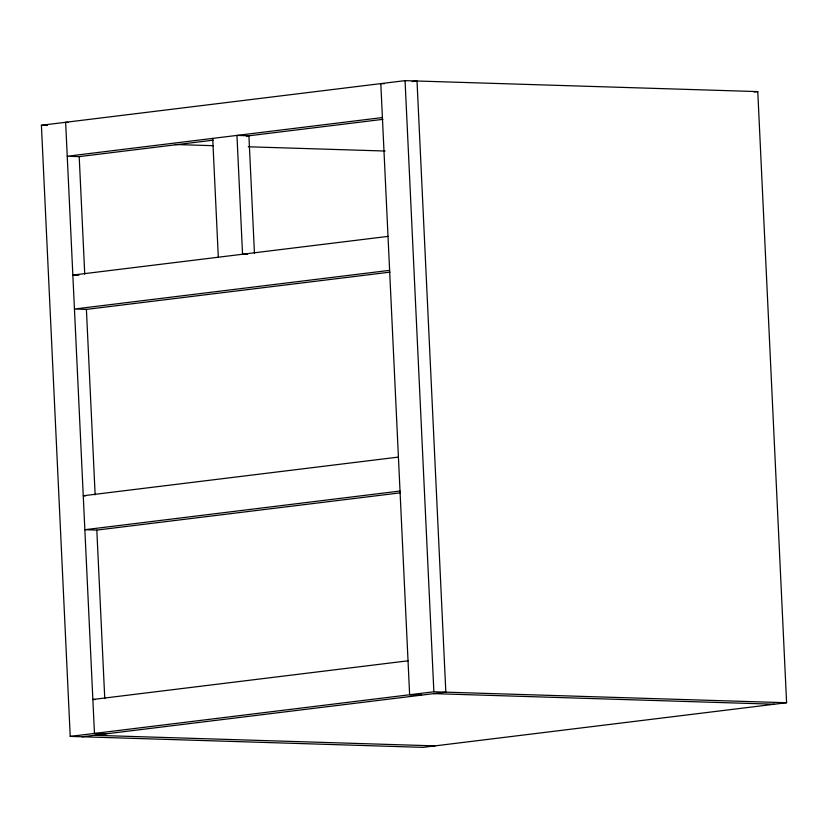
<?xml version="1.0" encoding="UTF-8"?>
<svg xmlns="http://www.w3.org/2000/svg" width="828" height="828" viewBox="0 0 828 828"><rect width="100%" height="100%" fill="white"/><g stroke="black" fill="none" stroke-linecap="round" stroke-linejoin="round"><path stroke-width="1.24" d="M41.4 125.266L405.058 80.637L757.775 91.597L786.6 702.734L422.942 747.363L70.225 736.402L41.4 125.266L47.382 125.452M412.158 81.599L417.012 81.009L445.837 692.146L82.179 736.775M382.412 117.566L67.244 156.244L79.198 156.616L213.179 140.17M246.351 136.102L382.888 119.346M754.142 92.043L757.775 91.597M388.011 236.394L72.854 275.072L78.826 275.258M389.615 270.352L74.448 309.03L86.402 309.393L390.04 272.133M398.423 457.087L83.255 495.765L85.646 495.837M400.027 491.035L84.86 529.713L96.814 530.086L400.452 492.826M408.028 660.806L92.86 699.484L95.251 699.556M70.225 736.402L433.872 691.784L786.6 702.734M384.399 83.721L380.808 83.607L409.632 694.754L421.587 695.127M68.031 122.358L65.64 122.285L94.464 733.432L106.419 733.805M174.708 144.496L213.427 145.697M248.276 146.773L385.103 151.027M247.334 254.393L242.552 254.248L236.953 135.409L248.907 135.782L254.455 253.327M433.706 693.636L774.48 704.224M94.299 735.295L435.073 745.883M405.058 80.637L433.872 691.784M212.703 138.39L218.313 257.218M79.198 156.616L84.746 274.151M86.402 309.393L95.148 494.844M96.814 530.086L104.763 698.563"/></g></svg>
